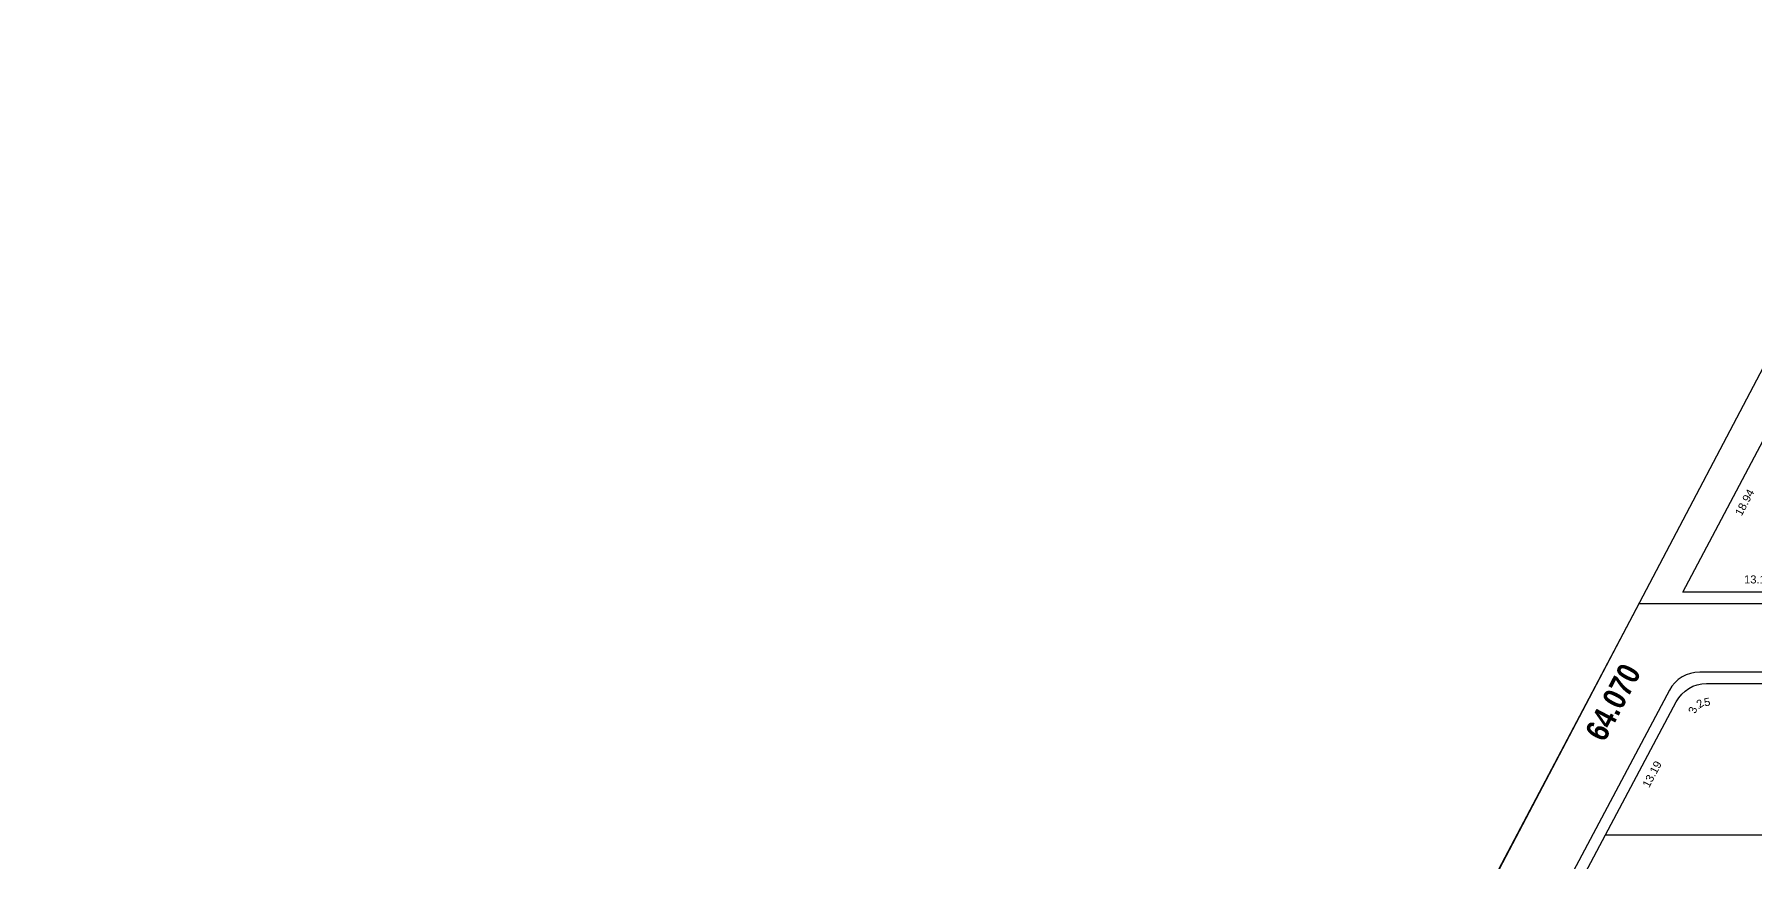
# Model space of a CAD drawing. Header units: metres. Extents: x 859577 to 860336, y 1645916 to 1646650.
# Drawn here: x 859889 to 860039.6, y 1646577.2 to 1646649.6 of the extents above; entities that cross this region are included whole.
import ezdxf
from ezdxf.enums import TextEntityAlignment as Align

# ---------------------------------------------------------------- set-up
doc = ezdxf.new("R2010")
doc.units = ezdxf.units.M
for name, color, linetype in [('_LINDERO', 6, 'Continuous'), ('_SENDERO', 5, 'Continuous'), ('A-CALZADA', 252, 'Continuous'), ('C-PROP-LINE', 230, 'Continuous'), ('C-PROP-LINE-TEXT', 7, 'Continuous')]:
    doc.layers.add(name, color=color, linetype=linetype)
doc.layers.add('A-VIA', color=30, linetype='Continuous', lineweight=30)
doc.styles.add('Narrow-Negrita', font='ARIALNB.TTF')
doc.styles.get("Standard").update_dxf_attribs({"font": 'arial.ttf'})

msp = doc.modelspace()

# ---------------------------------------------------------------- linework, layer by layer
at = {"layer": '_LINDERO', "color": 7, "flags": 128}
msp.add_lwpolyline([(860335.912, 1646416.565), (860330.034, 1646469.536), (860323.18, 1646554.768), (860316.866, 1646639.341), (860266.475, 1646638.618), (860223.477, 1646636.386), (860200.552, 1646649.65), (860183.224, 1646646.633), (860170.998, 1646646.134), (860159.878, 1646641.568), (860145.068, 1646625.172), (860105.48, 1646620.646), (860076.36964, 1646622.55813), (860040.216, 1646620.497), (860010.388, 1646563.794), (859983.268, 1646512.56), (859956.217, 1646474.82), (859894.378, 1646431.79)], dxfattribs=at)
at = {"layer": 'A-CALZADA'}
msp.add_lwpolyline([(859853.92, 1646403.366), (859956.217, 1646474.82), (859983.268, 1646512.56), (860029.35447, 1646599.84925), (860060.6599, 1646599.84925, 0.30840935), (860069.96797, 1646606.19415), (860075.61617, 1646620.57782), (860082.06797, 1646620.59255), (860074.0579, 1646600.19415, -0.30840935), (860064.74983, 1646593.84925), (860034.66269, 1646593.84925, 0.277469464), (860032.01309, 1646592.25624), (859986.21303, 1646506.00688), (859960.90358, 1646470.58737, -0.086133616), (859958.46872, 1646468.18577), (859858.9857, 1646399.14604, 0.073457485)], format="xyb", dxfattribs=at)
at = {"layer": 'A-CALZADA', "color": 251, "true_color": 0x636466, "flags": 128}
msp.add_lwpolyline([(859853.92, 1646403.366), (859956.217, 1646474.82), (859983.268, 1646512.56), (860029.35447, 1646599.84925), (860060.6599, 1646599.84925, 0.30840935), (860069.96797, 1646606.19415), (860075.61617, 1646620.57782), (860082.06797, 1646620.59255), (860074.0579, 1646600.19415, -0.30840935), (860064.74983, 1646593.84925), (860034.66269, 1646593.84925, 0.277469464), (860032.01309, 1646592.25624), (859986.21303, 1646506.00688), (859981.03792, 1646498.76453), (859960.90358, 1646470.58737, -0.086133616), (859958.46872, 1646468.18577), (859863.98062, 1646402.61244)], format="xyb", dxfattribs=at)
at = {"layer": 'A-VIA'}
msp.add_lwpolyline([(859853.92, 1646403.366), (859956.217, 1646474.82), (859983.268, 1646512.56), (860029.35447, 1646599.84925), (860060.6599, 1646599.84925, 0.30840935), (860069.96797, 1646606.19415), (860075.61617, 1646620.57782), (860082.06797, 1646620.59255), (860074.0579, 1646600.19415, -0.30840935), (860064.74983, 1646593.84925), (860034.66269, 1646593.84925, 0.277469464), (860032.01309, 1646592.25624), (859986.21303, 1646506.00688), (859981.03792, 1646498.76453), (859960.90358, 1646470.58737, -0.086133616), (859958.46872, 1646468.18577), (859863.98062, 1646402.61244)], format="xyb", dxfattribs=at)
at = {"layer": 'C-PROP-LINE', "color": 2, "lineweight": 30}
for points in [[(860046.35591, 1646600.84925), (860033.17941, 1646600.84925), (860042.06137, 1646617.5755), (860054.11787, 1646618.10745)], [(860046.35591, 1646600.84925), (860033.17941, 1646600.84925), (860042.06137, 1646617.5755), (860054.11787, 1646618.10745)], [(860062.16952, 1646572.90974), (860055.22601, 1646568.1249), (860020.33113, 1646568.1249), (860026.42808, 1646579.6065), (860064.05222, 1646579.58891)], [(860062.16952, 1646572.90974), (860055.22601, 1646568.1249), (860020.33113, 1646568.1249), (860026.42808, 1646579.6065), (860064.05222, 1646579.58891)]]:
    msp.add_lwpolyline(points, close=True, dxfattribs=at)
msp.add_lwpolyline([(860069.26391, 1646592.84925), (860068.96714, 1646592.47164), (860065.1479, 1646583.47602), (860064.05222, 1646579.58891), (860026.42808, 1646579.6065), (860032.61432, 1646591.25624, -0.277469464), (860035.26392, 1646592.84925)], format="xyb", close=True, dxfattribs=at)
msp.add_lwpolyline([(860069.26391, 1646592.84925), (860068.96714, 1646592.47164), (860065.1479, 1646583.47602), (860064.05222, 1646579.58891), (860026.42808, 1646579.6065), (860032.61432, 1646591.25624, -0.277469464), (860035.26392, 1646592.84925)], format="xyb", close=True, dxfattribs=at)

# ---------------------------------------------------------------- texts
at = {"layer": '_SENDERO', "color": 7, "style": 'Narrow-Negrita'}
msp.add_text('64.070', height=2, rotation=62.2538712, dxfattribs=at).set_placement((860027.07204, 1646591.21439), align=Align.MIDDLE)
msp.add_text('64.070', height=2, rotation=62.2538712, dxfattribs=at).set_placement((860027.07204, 1646591.21439), align=Align.MIDDLE)
at = {"layer": 'C-PROP-LINE-TEXT', "color": 252, "linetype": 'Continuous', "lineweight": 0, "true_color": 0x939598, "char_height": 0.7}
for s, insert, attachment_point, rotation in [('18.94', (860038.28279, 1646608.86063), 2, 62.03084), ('3', (860034.31411, 1646590.16208), 7, 71.7704536), ('2', (860034.68152, 1646590.66215), 7, 35.6195451), ('.', (860034.55055, 1646590.55004), 7, 45.509888), ('5', (860035.1013, 1646590.83594), 7, 9.3589795), ('13.19', (860030.1836, 1646585.07962), 2, 62.03084)]:
    msp.add_mtext(s, dxfattribs=dict(at, insert=insert, attachment_point=attachment_point, rotation=rotation))
at = {"layer": 'C-PROP-LINE-TEXT', "color": 252, "linetype": 'Continuous', "lineweight": 0, "true_color": 0x939598, "insert": (860039.76766, 1646601.59925), "char_height": 0.7, "attachment_point": 8}
msp.add_mtext('13.18', dxfattribs=at)

doc.saveas('drawing.dxf')
